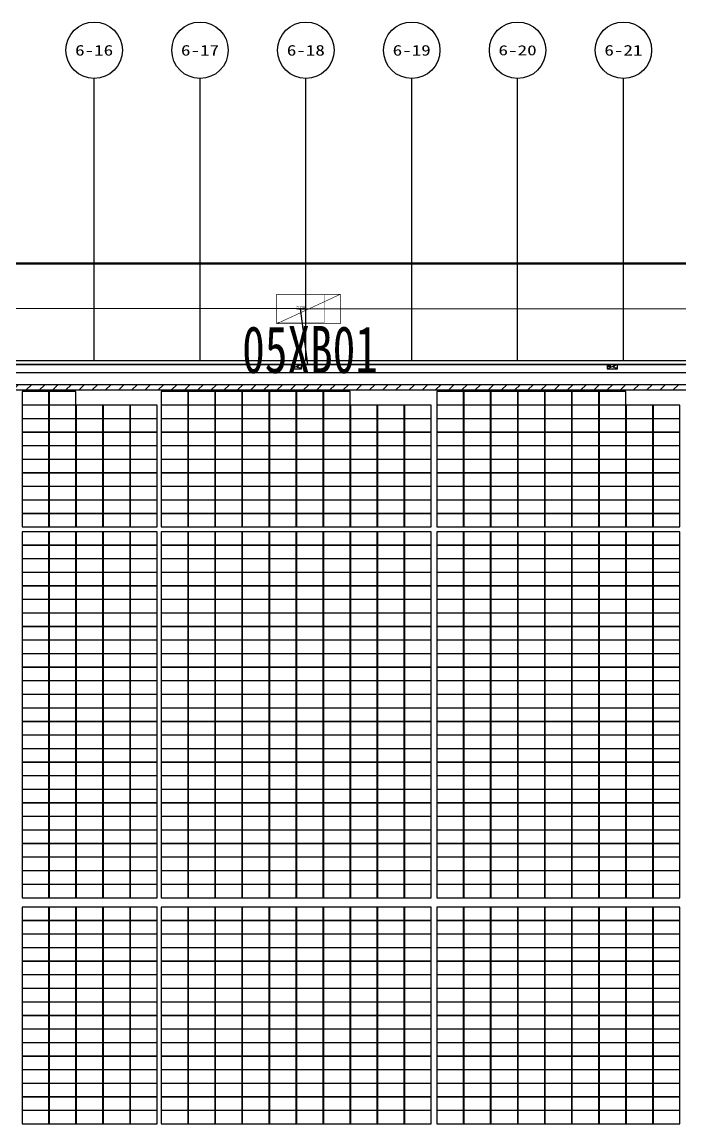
# Model space of a CAD drawing. Header units: metres. Extents: x 1218 to 2690, y 1163 to 1758.
# Drawn here: x 2212.5 to 2268.4, y 1429.3 to 1522.9 of the extents above; entities that cross this region are included whole.
import ezdxf
from ezdxf.enums import TextEntityAlignment as Align

# ---------------------------------------------------------------- set-up
doc = ezdxf.new("R2010")
doc.units = ezdxf.units.M
for name, color, linetype in [('AXIS', 3, 'Continuous'), ('AXIS_TEXT', 7, 'Continuous'), ('WALL', 9, 'Continuous'), ('单元区域外轮廓', 7, 'ByLayer'), ('屋脊线', 7, 'ByLayer'), ('接线图文字', 7, 'Continuous'), ('电缆通道', 7, 'ByLayer'), ('箱变', 7, 'ByLayer'), ('箱逆', 2, 'Continuous'), ('组件', 7, 'ByLayer'), ('运维走道板', 1, 'Continuous'), ('逆变器', 7, 'ByLayer')]:
    doc.layers.add(name, color=color, linetype=linetype)
doc.styles.add('Albedo', font='gbenor', dxfattribs={"bigfont": 'gbcbig'})
doc.styles.add('COMPLEX', font='COMPLEX')
doc.styles.add('仿宋1250', font='txt', dxfattribs={"width": 0.7071, "height": 1250})

# ---------------------------------------------------------------- blocks, each defined once
blk = doc.blocks.new('_AXISO')
blk.add_circle((0, 0), 0.5)
at = {"layer": 'AXIS_TEXT', "style": 'COMPLEX', "width": 1.041667}
blk.add_attdef('A', text='', height=0.56, dxfattribs=at).set_placement((-0.25, -0.28), (0.25, -0.28), align=Align.FIT)
blk = doc.blocks.new('DT1')
at = {"layer": 'AXIS', "color": 252, "true_color": 0x939598}
for p, q in [((1011160, 2023104), (1011160, 2047104)), ((1020160, 2023104), (1020160, 2047104)), ((1029160, 2023104), (1029160, 2047104)), ((1038160, 2023104), (1038160, 2047104)), ((1047160, 2023104), (1047160, 2047104)), ((1056160, 2023104), (1056160, 2047104))]:
    blk.add_line(p, q, dxfattribs=at)
at = {"layer": 'WALL'}
for p, q in [((1243660, 2023104), (77860, 2023104)), ((1243360, 2022804), (78160, 2022804))]:
    blk.add_line(p, q, dxfattribs=at)
blk.add_lwpolyline([(1182610, 2022104), (875710, 2022104)], dxfattribs=at)
at = {"layer": 'AXIS', "color": 252, "true_color": 0x939598}
ref = blk.add_blockref('_AXISO', (1011160, 2049504), dxfattribs=dict(at, xscale=4800, yscale=4800, zscale=4800))
ref.add_attrib('A', '6-16', dxfattribs={"layer": 'AXIS_TEXT', "height": 906}).set_placement((1009542, 2049051), (1012778, 2049051), align=Align.FIT)
ref = blk.add_blockref('_AXISO', (1020160, 2049504), dxfattribs=dict(at, xscale=4800, yscale=4800, zscale=4800))
ref.add_attrib('A', '6-17', dxfattribs={"layer": 'AXIS_TEXT', "height": 906}).set_placement((1018542, 2049051), (1021778, 2049051), align=Align.FIT)
ref = blk.add_blockref('_AXISO', (1029160, 2049504), dxfattribs=dict(at, xscale=4800, yscale=4800, zscale=4800))
ref.add_attrib('A', '6-18', dxfattribs={"layer": 'AXIS_TEXT', "height": 906}).set_placement((1027542, 2049051), (1030778, 2049051), align=Align.FIT)
ref = blk.add_blockref('_AXISO', (1038160, 2049504), dxfattribs=dict(at, xscale=4800, yscale=4800, zscale=4800))
ref.add_attrib('A', '6-19', dxfattribs={"layer": 'AXIS_TEXT', "height": 906}).set_placement((1036542, 2049051), (1039778, 2049051), align=Align.FIT)
ref = blk.add_blockref('_AXISO', (1047160, 2049504), dxfattribs=dict(at, xscale=4800, yscale=4800, zscale=4800))
ref.add_attrib('A', '6-20', dxfattribs={"layer": 'AXIS_TEXT', "height": 853.1}).set_placement((1045535, 2049077), (1048785, 2049077), align=Align.FIT)
ref = blk.add_blockref('_AXISO', (1056160, 2049504), dxfattribs=dict(at, xscale=4800, yscale=4800, zscale=4800))
ref.add_attrib('A', '6-21', dxfattribs={"layer": 'AXIS_TEXT', "height": 906}).set_placement((1054542, 2049051), (1057778, 2049051), align=Align.FIT)
blk = doc.blocks.new('*U582')
at = {"layer": '单元区域外轮廓', "color": 2}
blk.add_polyline3d([(582600, -78700, 12000), (-582600, -78700, 12000), (-582600, 78700, 12000), (582600, 78700, 12000)], close=True, dxfattribs=at)
at = {"flags": 1}
for tag in ['unit_id', 'unit_name', 'parapet_height', 'ground_elevation', 'is_enable_parapet']:
    blk.add_attdef(tag, (0, 0), '', height=2.5, dxfattribs=at)
blk = doc.blocks.new('*U583')
at = {"layer": '屋脊线', "color": 30}
blk.add_line((582600, 78700, 12000), (-582600, 78700, 12000), dxfattribs=at)
at = {"flags": 1}
for tag in ['unit_id', 'unit_name']:
    blk.add_attdef(tag, (0, 0), '', height=2.5, dxfattribs=at)
blk = doc.blocks.new('*U586')
at = {"color": 0}
blk.add_polyline3d([(0, 0, 0), (-227.8, 0, 0), (-227.8, -113.3, 5.8), (0, -113.3, 5.8)], close=True, dxfattribs=at)
at = {"flags": 1}
for tag in ['mounting-hole-spacing1', 'mounting-hole-spacing2', 'module-material', 'vmpo', 'voco', 'silicon-material', 'panel-length', 'panel-width', 'panel-height', 'userid', 'theme', 'note', 'name', 'pmax', 'company-name', 'id', 'impo', 'isco']:
    blk.add_attdef(tag, (0, 0), '', height=2.5, dxfattribs=at)
blk = doc.blocks.new('*U587')
at = {"layer": '组件', "color": 12}
for p in [(34655.5, 7639.6, 1221.7), (34885.3, 7639.6, 1221.7), (35838.1, 7639.6, 1221.7), (36067.9, 7639.6, 1221.7), (36297.7, 7639.6, 1221.7), (34655.5, 7524.4, 1227.6), (34885.3, 7524.4, 1227.6), (35115.1, 7524.4, 1227.6), (35344.9, 7524.4, 1227.6), (35574.7, 7524.4, 1227.6), (35838.1, 7524.4, 1227.6), (36067.9, 7524.4, 1227.6), (36297.7, 7524.4, 1227.6), (36527.5, 7524.4, 1227.6), (34655.5, 7409.1, 1233.4), (34885.3, 7409.1, 1233.4), (35115.1, 7409.1, 1233.4), (35344.9, 7409.1, 1233.4), (35574.7, 7409.1, 1233.4), (35838.1, 7409.1, 1233.4), (36067.9, 7409.1, 1233.4), (36297.7, 7409.1, 1233.4), (36527.5, 7409.1, 1233.4), (34655.5, 7293.9, 1239.3), (34885.3, 7293.9, 1239.3), (35115.1, 7293.9, 1239.3), (35344.9, 7293.9, 1239.3), (35574.7, 7293.9, 1239.3), (35838.1, 7293.9, 1239.3), (36067.9, 7293.9, 1239.3), (36297.7, 7293.9, 1239.3), (36527.5, 7293.9, 1239.3), (34655.5, 7178.6, 1245.1), (34885.3, 7178.6, 1245.1), (35115.1, 7178.6, 1245.1), (35344.9, 7178.6, 1245.1), (35574.7, 7178.6, 1245.1), (35838.1, 7178.6, 1245.1), (36067.9, 7178.6, 1245.1), (36297.7, 7178.6, 1245.1), (36527.5, 7178.6, 1245.1), (34655.5, 7063.4, 1251), (34885.3, 7063.4, 1251), (35115.1, 7063.4, 1251), (35344.9, 7063.4, 1251), (35574.7, 7063.4, 1251), (35838.1, 7063.4, 1251), (36067.9, 7063.4, 1251), (36297.7, 7063.4, 1251), (36527.5, 7063.4, 1251), (34655.5, 6948.1, 1256.9), (34885.3, 6948.1, 1256.9), (35115.1, 6948.1, 1256.9), (35344.9, 6948.1, 1256.9), (35574.7, 6948.1, 1256.9), (35838.1, 6948.1, 1256.9), (36067.9, 6948.1, 1256.9), (36297.7, 6948.1, 1256.9), (36527.5, 6948.1, 1256.9), (34655.5, 6832.9, 1262.7), (34885.3, 6832.9, 1262.7), (35115.1, 6832.9, 1262.7), (35344.9, 6832.9, 1262.7), (35574.7, 6832.9, 1262.7), (35838.1, 6832.9, 1262.7), (36067.9, 6832.9, 1262.7), (36297.7, 6832.9, 1262.7), (36527.5, 6832.9, 1262.7), (34655.5, 6717.6, 1268.6), (34885.3, 6717.6, 1268.6), (35115.1, 6717.6, 1268.6), (35344.9, 6717.6, 1268.6), (35574.7, 6717.6, 1268.6), (35838.1, 6717.6, 1268.6), (36067.9, 6717.6, 1268.6), (36297.7, 6717.6, 1268.6), (36527.5, 6717.6, 1268.6), (34655.5, 6602.4, 1274.4), (34885.3, 6602.4, 1274.4), (35115.1, 6602.4, 1274.4), (35344.9, 6602.4, 1274.4), (35574.7, 6602.4, 1274.4), (35838.1, 6602.4, 1274.4), (36067.9, 6602.4, 1274.4), (36297.7, 6602.4, 1274.4), (36527.5, 6602.4, 1274.4), (34655.5, 6449.1, 1282.2), (34885.3, 6449.1, 1282.2), (35115.1, 6449.1, 1282.2), (35344.9, 6449.1, 1282.2), (35574.7, 6449.1, 1282.2), (35838.1, 6449.1, 1282.2), (34655.5, 6333.9, 1288.1), (34885.3, 6333.9, 1288.1), (35115.1, 6333.9, 1288.1), (35344.9, 6333.9, 1288.1), (35574.7, 6333.9, 1288.1), (35838.1, 6333.9, 1288.1), (34655.5, 6218.6, 1293.9), (34885.3, 6218.6, 1293.9), (35115.1, 6218.6, 1293.9), (35344.9, 6218.6, 1293.9), (35574.7, 6218.6, 1293.9), (35838.1, 6218.6, 1293.9), (34655.5, 6103.4, 1299.8), (34885.3, 6103.4, 1299.8), (35115.1, 6103.4, 1299.8), (35344.9, 6103.4, 1299.8), (35574.7, 6103.4, 1299.8), (35838.1, 6103.4, 1299.8), (34655.5, 5988.1, 1305.7), (34885.3, 5988.1, 1305.7), (35115.1, 5988.1, 1305.7), (35344.9, 5988.1, 1305.7), (35574.7, 5988.1, 1305.7), (35838.1, 5988.1, 1305.7), (34655.5, 5872.9, 1311.5), (34885.3, 5872.9, 1311.5), (35115.1, 5872.9, 1311.5), (35344.9, 5872.9, 1311.5), (35574.7, 5872.9, 1311.5), (35838.1, 5872.9, 1311.5), (34655.5, 5757.6, 1317.4), (34885.3, 5757.6, 1317.4), (35115.1, 5757.6, 1317.4), (35344.9, 5757.6, 1317.4), (35574.7, 5757.6, 1317.4), (35838.1, 5757.6, 1317.4), (34655.5, 5642.4, 1323.2), (34885.3, 5642.4, 1323.2), (35115.1, 5642.4, 1323.2), (35344.9, 5642.4, 1323.2), (35574.7, 5642.4, 1323.2), (35838.1, 5642.4, 1323.2), (34655.5, 5527.1, 1329.1), (34885.3, 5527.1, 1329.1), (35115.1, 5527.1, 1329.1), (35344.9, 5527.1, 1329.1), (35574.7, 5527.1, 1329.1), (35838.1, 5527.1, 1329.1), (34655.5, 5411.9, 1334.9), (34885.3, 5411.9, 1334.9), (35115.1, 5411.9, 1334.9), (35344.9, 5411.9, 1334.9), (35574.7, 5411.9, 1334.9), (35838.1, 5411.9, 1334.9), (34655.5, 5296.6, 1340.8), (34885.3, 5296.6, 1340.8), (35115.1, 5296.6, 1340.8), (35344.9, 5296.6, 1340.8), (35574.7, 5296.6, 1340.8), (35838.1, 5296.6, 1340.8), (34655.5, 5181.4, 1346.7), (34885.3, 5181.4, 1346.7), (35115.1, 5181.4, 1346.7), (35344.9, 5181.4, 1346.7), (35574.7, 5181.4, 1346.7), (35838.1, 5181.4, 1346.7), (34655.5, 5066.1, 1352.5), (34885.3, 5066.1, 1352.5), (35115.1, 5066.1, 1352.5), (35344.9, 5066.1, 1352.5), (35574.7, 5066.1, 1352.5), (35838.1, 5066.1, 1352.5), (34655.5, 4950.9, 1358.4), (34885.3, 4950.9, 1358.4), (35115.1, 4950.9, 1358.4), (35344.9, 4950.9, 1358.4), (35574.7, 4950.9, 1358.4), (35838.1, 4950.9, 1358.4), (34655.5, 4835.6, 1364.2), (34885.3, 4835.6, 1364.2), (35115.1, 4835.6, 1364.2), (35344.9, 4835.6, 1364.2), (35574.7, 4835.6, 1364.2), (35838.1, 4835.6, 1364.2), (34655.5, 4720.4, 1370.1), (34885.3, 4720.4, 1370.1), (35115.1, 4720.4, 1370.1), (35344.9, 4720.4, 1370.1), (35574.7, 4720.4, 1370.1), (35838.1, 4720.4, 1370.1), (34655.5, 4605.1, 1376), (34885.3, 4605.1, 1376), (35115.1, 4605.1, 1376), (35344.9, 4605.1, 1376), (35574.7, 4605.1, 1376), (35838.1, 4605.1, 1376), (34655.5, 4489.9, 1381.8), (34885.3, 4489.9, 1381.8), (35115.1, 4489.9, 1381.8), (35344.9, 4489.9, 1381.8), (35574.7, 4489.9, 1381.8), (35838.1, 4489.9, 1381.8), (34655.5, 4374.6, 1387.7), (34885.3, 4374.6, 1387.7), (35115.1, 4374.6, 1387.7), (35344.9, 4374.6, 1387.7), (35574.7, 4374.6, 1387.7), (35838.1, 4374.6, 1387.7), (34655.5, 4259.4, 1393.5), (34885.3, 4259.4, 1393.5), (35115.1, 4259.4, 1393.5), (35344.9, 4259.4, 1393.5), (35574.7, 4259.4, 1393.5), (35838.1, 4259.4, 1393.5), (34655.5, 4144.1, 1399.4), (34885.3, 4144.1, 1399.4), (35115.1, 4144.1, 1399.4), (35344.9, 4144.1, 1399.4), (35574.7, 4144.1, 1399.4), (35838.1, 4144.1, 1399.4), (34655.5, 4028.9, 1405.2), (34885.3, 4028.9, 1405.2), (35115.1, 4028.9, 1405.2), (35344.9, 4028.9, 1405.2), (35574.7, 4028.9, 1405.2), (35838.1, 4028.9, 1405.2), (34655.5, 3913.6, 1411.1), (34885.3, 3913.6, 1411.1), (35115.1, 3913.6, 1411.1), (35344.9, 3913.6, 1411.1), (35574.7, 3913.6, 1411.1), (35838.1, 3913.6, 1411.1), (34655.5, 3798.4, 1417), (34885.3, 3798.4, 1417), (35115.1, 3798.4, 1417), (35344.9, 3798.4, 1417), (35574.7, 3798.4, 1417), (35838.1, 3798.4, 1417), (34655.5, 3683.1, 1422.8), (34885.3, 3683.1, 1422.8), (35115.1, 3683.1, 1422.8), (35344.9, 3683.1, 1422.8), (35574.7, 3683.1, 1422.8), (35838.1, 3683.1, 1422.8), (34655.5, 3567.9, 1428.7), (34885.3, 3567.9, 1428.7), (35115.1, 3567.9, 1428.7), (35344.9, 3567.9, 1428.7), (35574.7, 3567.9, 1428.7), (35838.1, 3567.9, 1428.7), (34655.5, 3452.6, 1434.5), (34885.3, 3452.6, 1434.5), (35115.1, 3452.6, 1434.5), (35344.9, 3452.6, 1434.5), (35574.7, 3452.6, 1434.5), (35838.1, 3452.6, 1434.5), (34655.5, 3259.4, 1444.3), (34885.3, 3259.4, 1444.3), (35115.1, 3259.4, 1444.3), (35344.9, 3259.4, 1444.3), (35574.7, 3259.4, 1444.3), (35838.1, 3259.4, 1444.3), (34655.5, 3144.2, 1450.2), (34885.3, 3144.2, 1450.2), (35115.1, 3144.2, 1450.2), (35344.9, 3144.2, 1450.2), (35574.7, 3144.2, 1450.2), (35838.1, 3144.2, 1450.2), (34655.5, 3028.9, 1456.1), (34885.3, 3028.9, 1456.1), (35115.1, 3028.9, 1456.1), (35344.9, 3028.9, 1456.1), (35574.7, 3028.9, 1456.1), (35838.1, 3028.9, 1456.1), (34655.5, 2913.7, 1461.9), (34885.3, 2913.7, 1461.9), (35115.1, 2913.7, 1461.9), (35344.9, 2913.7, 1461.9), (35574.7, 2913.7, 1461.9), (35838.1, 2913.7, 1461.9), (34655.5, 2798.4, 1467.8), (34885.3, 2798.4, 1467.8), (35115.1, 2798.4, 1467.8), (35344.9, 2798.4, 1467.8), (35574.7, 2798.4, 1467.8), (35838.1, 2798.4, 1467.8), (34655.5, 2683.2, 1473.6), (34885.3, 2683.2, 1473.6), (35115.1, 2683.2, 1473.6), (35344.9, 2683.2, 1473.6), (35574.7, 2683.2, 1473.6), (35838.1, 2683.2, 1473.6), (34655.5, 2567.9, 1479.5), (34885.3, 2567.9, 1479.5), (35115.1, 2567.9, 1479.5), (35344.9, 2567.9, 1479.5), (35574.7, 2567.9, 1479.5), (35838.1, 2567.9, 1479.5), (34655.5, 2452.7, 1485.3), (34885.3, 2452.7, 1485.3), (35115.1, 2452.7, 1485.3), (35344.9, 2452.7, 1485.3), (35574.7, 2452.7, 1485.3), (35838.1, 2452.7, 1485.3), (34655.5, 2337.4, 1491.2), (34885.3, 2337.4, 1491.2), (35115.1, 2337.4, 1491.2), (35344.9, 2337.4, 1491.2), (35574.7, 2337.4, 1491.2), (35838.1, 2337.4, 1491.2), (34655.5, 2222.2, 1497.1), (34885.3, 2222.2, 1497.1), (35115.1, 2222.2, 1497.1), (35344.9, 2222.2, 1497.1), (35574.7, 2222.2, 1497.1), (35838.1, 2222.2, 1497.1), (34655.5, 2106.9, 1502.9), (34885.3, 2106.9, 1502.9), (35115.1, 2106.9, 1502.9), (35344.9, 2106.9, 1502.9), (35574.7, 2106.9, 1502.9), (35838.1, 2106.9, 1502.9), (34655.5, 1991.7, 1508.8), (34885.3, 1991.7, 1508.8), (35115.1, 1991.7, 1508.8), (35344.9, 1991.7, 1508.8), (35574.7, 1991.7, 1508.8), (35838.1, 1991.7, 1508.8), (34655.5, 1876.4, 1514.6), (34885.3, 1876.4, 1514.6), (35115.1, 1876.4, 1514.6), (35344.9, 1876.4, 1514.6), (35574.7, 1876.4, 1514.6), (35838.1, 1876.4, 1514.6), (34655.5, 1761.1, 1520.5), (34885.3, 1761.1, 1520.5), (35115.1, 1761.1, 1520.5), (35344.9, 1761.1, 1520.5), (35574.7, 1761.1, 1520.5), (35838.1, 1761.1, 1520.5), (34655.5, 1645.9, 1526.4), (34885.3, 1645.9, 1526.4), (35115.1, 1645.9, 1526.4), (35344.9, 1645.9, 1526.4), (35574.7, 1645.9, 1526.4), (35838.1, 1645.9, 1526.4), (34655.5, 1530.6, 1532.2), (34885.3, 1530.6, 1532.2), (35115.1, 1530.6, 1532.2), (35344.9, 1530.6, 1532.2), (35574.7, 1530.6, 1532.2), (35838.1, 1530.6, 1532.2)]:
    blk.add_blockref('*U586', p, dxfattribs=at)
at = {"layer": '组件', "color": 110}
for p in [(36527.5, 7639.6, 1221.7), (36757.3, 7639.6, 1221.7), (36987.1, 7639.6, 1221.7), (37216.9, 7639.6, 1221.7), (38181.4, 7639.6, 1221.7), (38411.2, 7639.6, 1221.7), (38641, 7639.6, 1221.7), (38870.8, 7639.6, 1221.7), (39100.6, 7639.6, 1221.7), (36757.3, 7524.4, 1227.6), (36987.1, 7524.4, 1227.6), (37216.9, 7524.4, 1227.6), (37446.7, 7524.4, 1227.6), (37676.5, 7524.4, 1227.6), (37906.3, 7524.4, 1227.6), (38181.4, 7524.4, 1227.6), (38411.2, 7524.4, 1227.6), (38641, 7524.4, 1227.6), (38870.8, 7524.4, 1227.6), (39100.6, 7524.4, 1227.6), (36757.3, 7409.1, 1233.4), (36987.1, 7409.1, 1233.4), (37216.9, 7409.1, 1233.4), (37446.7, 7409.1, 1233.4), (37676.5, 7409.1, 1233.4), (37906.3, 7409.1, 1233.4), (38181.4, 7409.1, 1233.4), (38411.2, 7409.1, 1233.4), (38641, 7409.1, 1233.4), (38870.8, 7409.1, 1233.4), (39100.6, 7409.1, 1233.4), (36757.3, 7293.9, 1239.3), (36987.1, 7293.9, 1239.3), (37216.9, 7293.9, 1239.3), (37446.7, 7293.9, 1239.3), (37676.5, 7293.9, 1239.3), (37906.3, 7293.9, 1239.3), (38181.4, 7293.9, 1239.3), (38411.2, 7293.9, 1239.3), (38641, 7293.9, 1239.3), (38870.8, 7293.9, 1239.3), (39100.6, 7293.9, 1239.3), (36757.3, 7178.6, 1245.1), (36987.1, 7178.6, 1245.1), (37216.9, 7178.6, 1245.1), (37446.7, 7178.6, 1245.1), (37676.5, 7178.6, 1245.1), (37906.3, 7178.6, 1245.1), (38181.4, 7178.6, 1245.1), (38411.2, 7178.6, 1245.1), (38641, 7178.6, 1245.1), (38870.8, 7178.6, 1245.1), (39100.6, 7178.6, 1245.1), (36757.3, 7063.4, 1251), (36987.1, 7063.4, 1251), (37216.9, 7063.4, 1251), (37446.7, 7063.4, 1251), (37676.5, 7063.4, 1251), (37906.3, 7063.4, 1251), (38181.4, 7063.4, 1251), (38411.2, 7063.4, 1251), (38641, 7063.4, 1251), (38870.8, 7063.4, 1251), (39100.6, 7063.4, 1251), (36757.3, 6948.1, 1256.9), (36987.1, 6948.1, 1256.9), (37216.9, 6948.1, 1256.9), (37446.7, 6948.1, 1256.9), (37676.5, 6948.1, 1256.9), (37906.3, 6948.1, 1256.9), (38181.4, 6948.1, 1256.9), (38411.2, 6948.1, 1256.9), (38641, 6948.1, 1256.9), (38870.8, 6948.1, 1256.9), (39100.6, 6948.1, 1256.9), (36757.3, 6832.9, 1262.7), (36987.1, 6832.9, 1262.7), (37216.9, 6832.9, 1262.7), (37446.7, 6832.9, 1262.7), (37676.5, 6832.9, 1262.7), (37906.3, 6832.9, 1262.7), (38181.4, 6832.9, 1262.7), (38411.2, 6832.9, 1262.7), (38641, 6832.9, 1262.7), (38870.8, 6832.9, 1262.7), (39100.6, 6832.9, 1262.7), (36757.3, 6717.6, 1268.6), (36987.1, 6717.6, 1268.6), (37216.9, 6717.6, 1268.6), (37446.7, 6717.6, 1268.6), (37676.5, 6717.6, 1268.6), (37906.3, 6717.6, 1268.6), (38181.4, 6717.6, 1268.6), (38411.2, 6717.6, 1268.6), (38641, 6717.6, 1268.6), (38870.8, 6717.6, 1268.6), (39100.6, 6717.6, 1268.6), (36757.3, 6602.4, 1274.4), (36987.1, 6602.4, 1274.4), (37216.9, 6602.4, 1274.4), (37446.7, 6602.4, 1274.4), (37676.5, 6602.4, 1274.4), (37906.3, 6602.4, 1274.4), (38181.4, 6602.4, 1274.4), (38411.2, 6602.4, 1274.4), (38641, 6602.4, 1274.4), (38870.8, 6602.4, 1274.4), (39100.6, 6602.4, 1274.4), (36067.9, 6449.1, 1282.2), (36297.7, 6449.1, 1282.2), (36527.5, 6449.1, 1282.2), (36757.3, 6449.1, 1282.2), (36987.1, 6449.1, 1282.2), (37216.9, 6449.1, 1282.2), (37446.7, 6449.1, 1282.2), (37676.5, 6449.1, 1282.2), (37906.3, 6449.1, 1282.2), (38181.4, 6449.1, 1282.2), (38411.2, 6449.1, 1282.2), (36067.9, 6333.9, 1288.1), (36297.7, 6333.9, 1288.1), (36527.5, 6333.9, 1288.1), (36757.3, 6333.9, 1288.1), (36987.1, 6333.9, 1288.1), (37216.9, 6333.9, 1288.1), (37446.7, 6333.9, 1288.1), (37676.5, 6333.9, 1288.1), (37906.3, 6333.9, 1288.1), (38181.4, 6333.9, 1288.1), (38411.2, 6333.9, 1288.1), (36067.9, 6218.6, 1293.9), (36297.7, 6218.6, 1293.9), (36527.5, 6218.6, 1293.9), (36757.3, 6218.6, 1293.9), (36987.1, 6218.6, 1293.9), (37216.9, 6218.6, 1293.9), (37446.7, 6218.6, 1293.9), (37676.5, 6218.6, 1293.9), (37906.3, 6218.6, 1293.9), (38181.4, 6218.6, 1293.9), (38411.2, 6218.6, 1293.9), (36067.9, 6103.4, 1299.8), (36297.7, 6103.4, 1299.8), (36527.5, 6103.4, 1299.8), (36757.3, 6103.4, 1299.8), (36987.1, 6103.4, 1299.8), (37216.9, 6103.4, 1299.8), (37446.7, 6103.4, 1299.8), (37676.5, 6103.4, 1299.8), (37906.3, 6103.4, 1299.8), (38181.4, 6103.4, 1299.8), (38411.2, 6103.4, 1299.8), (36067.9, 5988.1, 1305.7), (36297.7, 5988.1, 1305.7), (36527.5, 5988.1, 1305.7), (36757.3, 5988.1, 1305.7), (36987.1, 5988.1, 1305.7), (37216.9, 5988.1, 1305.7), (37446.7, 5988.1, 1305.7), (37676.5, 5988.1, 1305.7), (37906.3, 5988.1, 1305.7), (38181.4, 5988.1, 1305.7), (38411.2, 5988.1, 1305.7), (36067.9, 5872.9, 1311.5), (36297.7, 5872.9, 1311.5), (36527.5, 5872.9, 1311.5), (36757.3, 5872.9, 1311.5), (36987.1, 5872.9, 1311.5), (37216.9, 5872.9, 1311.5), (37446.7, 5872.9, 1311.5), (37676.5, 5872.9, 1311.5), (37906.3, 5872.9, 1311.5), (38181.4, 5872.9, 1311.5), (38411.2, 5872.9, 1311.5), (36067.9, 5757.6, 1317.4), (36297.7, 5757.6, 1317.4), (36527.5, 5757.6, 1317.4), (36757.3, 5757.6, 1317.4), (36987.1, 5757.6, 1317.4), (37216.9, 5757.6, 1317.4), (37446.7, 5757.6, 1317.4), (37676.5, 5757.6, 1317.4), (37906.3, 5757.6, 1317.4), (38181.4, 5757.6, 1317.4), (38411.2, 5757.6, 1317.4), (36067.9, 5642.4, 1323.2), (36297.7, 5642.4, 1323.2), (36527.5, 5642.4, 1323.2), (36757.3, 5642.4, 1323.2), (36987.1, 5642.4, 1323.2), (37216.9, 5642.4, 1323.2), (37446.7, 5642.4, 1323.2), (37676.5, 5642.4, 1323.2), (37906.3, 5642.4, 1323.2), (38181.4, 5642.4, 1323.2), (38411.2, 5642.4, 1323.2), (36067.9, 5527.1, 1329.1), (36297.7, 5527.1, 1329.1), (36527.5, 5527.1, 1329.1), (36757.3, 5527.1, 1329.1), (36987.1, 5527.1, 1329.1), (37216.9, 5527.1, 1329.1), (37446.7, 5527.1, 1329.1), (37676.5, 5527.1, 1329.1), (37906.3, 5527.1, 1329.1), (38181.4, 5527.1, 1329.1), (38411.2, 5527.1, 1329.1), (36067.9, 5411.9, 1334.9), (36297.7, 5411.9, 1334.9), (36527.5, 5411.9, 1334.9), (36757.3, 5411.9, 1334.9), (36987.1, 5411.9, 1334.9), (37216.9, 5411.9, 1334.9), (37446.7, 5411.9, 1334.9), (37676.5, 5411.9, 1334.9), (37906.3, 5411.9, 1334.9), (38181.4, 5411.9, 1334.9), (38411.2, 5411.9, 1334.9), (36067.9, 5296.6, 1340.8), (36297.7, 5296.6, 1340.8), (36527.5, 5296.6, 1340.8), (36757.3, 5296.6, 1340.8), (36987.1, 5296.6, 1340.8), (37216.9, 5296.6, 1340.8), (37446.7, 5296.6, 1340.8), (37676.5, 5296.6, 1340.8), (37906.3, 5296.6, 1340.8), (38181.4, 5296.6, 1340.8), (38411.2, 5296.6, 1340.8), (36067.9, 5181.4, 1346.7), (36297.7, 5181.4, 1346.7), (36527.5, 5181.4, 1346.7), (36757.3, 5181.4, 1346.7), (36987.1, 5181.4, 1346.7), (37216.9, 5181.4, 1346.7), (37446.7, 5181.4, 1346.7), (37676.5, 5181.4, 1346.7), (37906.3, 5181.4, 1346.7), (38181.4, 5181.4, 1346.7), (38411.2, 5181.4, 1346.7), (36067.9, 5066.1, 1352.5), (36297.7, 5066.1, 1352.5), (36527.5, 5066.1, 1352.5), (36757.3, 5066.1, 1352.5), (36987.1, 5066.1, 1352.5), (37216.9, 5066.1, 1352.5), (37446.7, 5066.1, 1352.5), (37676.5, 5066.1, 1352.5), (37906.3, 5066.1, 1352.5), (38181.4, 5066.1, 1352.5), (38411.2, 5066.1, 1352.5), (36067.9, 4950.9, 1358.4), (36297.7, 4950.9, 1358.4), (36527.5, 4950.9, 1358.4), (36757.3, 4950.9, 1358.4), (36987.1, 4950.9, 1358.4), (37216.9, 4950.9, 1358.4), (37446.7, 4950.9, 1358.4), (37676.5, 4950.9, 1358.4), (37906.3, 4950.9, 1358.4), (38181.4, 4950.9, 1358.4), (38411.2, 4950.9, 1358.4), (36067.9, 4835.6, 1364.2), (36297.7, 4835.6, 1364.2), (36527.5, 4835.6, 1364.2), (36757.3, 4835.6, 1364.2), (36987.1, 4835.6, 1364.2), (37216.9, 4835.6, 1364.2), (37446.7, 4835.6, 1364.2), (37676.5, 4835.6, 1364.2), (37906.3, 4835.6, 1364.2), (38181.4, 4835.6, 1364.2), (38411.2, 4835.6, 1364.2), (36067.9, 4720.4, 1370.1), (36297.7, 4720.4, 1370.1), (36527.5, 4720.4, 1370.1), (36757.3, 4720.4, 1370.1), (36987.1, 4720.4, 1370.1), (37216.9, 4720.4, 1370.1), (37446.7, 4720.4, 1370.1), (37676.5, 4720.4, 1370.1), (37906.3, 4720.4, 1370.1), (38181.4, 4720.4, 1370.1), (38411.2, 4720.4, 1370.1), (36067.9, 4605.1, 1376), (36297.7, 4605.1, 1376), (36527.5, 4605.1, 1376), (36757.3, 4605.1, 1376), (36987.1, 4605.1, 1376), (37216.9, 4605.1, 1376), (37446.7, 4605.1, 1376), (37676.5, 4605.1, 1376), (37906.3, 4605.1, 1376), (38181.4, 4605.1, 1376), (38411.2, 4605.1, 1376), (36067.9, 4489.9, 1381.8), (36297.7, 4489.9, 1381.8), (36527.5, 4489.9, 1381.8), (36757.3, 4489.9, 1381.8), (36987.1, 4489.9, 1381.8), (37216.9, 4489.9, 1381.8), (37446.7, 4489.9, 1381.8), (37676.5, 4489.9, 1381.8), (37906.3, 4489.9, 1381.8), (38181.4, 4489.9, 1381.8), (38411.2, 4489.9, 1381.8), (36067.9, 4374.6, 1387.7), (36297.7, 4374.6, 1387.7), (36527.5, 4374.6, 1387.7), (36757.3, 4374.6, 1387.7), (36987.1, 4374.6, 1387.7), (37216.9, 4374.6, 1387.7), (37446.7, 4374.6, 1387.7), (37676.5, 4374.6, 1387.7), (37906.3, 4374.6, 1387.7), (38181.4, 4374.6, 1387.7), (38411.2, 4374.6, 1387.7), (36067.9, 4259.4, 1393.5), (36297.7, 4259.4, 1393.5), (36527.5, 4259.4, 1393.5), (36757.3, 4259.4, 1393.5), (36987.1, 4259.4, 1393.5), (37216.9, 4259.4, 1393.5), (37446.7, 4259.4, 1393.5), (37676.5, 4259.4, 1393.5), (37906.3, 4259.4, 1393.5), (38181.4, 4259.4, 1393.5), (38411.2, 4259.4, 1393.5), (36067.9, 4144.1, 1399.4), (36297.7, 4144.1, 1399.4), (36527.5, 4144.1, 1399.4), (36757.3, 4144.1, 1399.4), (36987.1, 4144.1, 1399.4), (37216.9, 4144.1, 1399.4), (37446.7, 4144.1, 1399.4), (37676.5, 4144.1, 1399.4), (37906.3, 4144.1, 1399.4), (38181.4, 4144.1, 1399.4), (38411.2, 4144.1, 1399.4), (36067.9, 4028.9, 1405.2), (36297.7, 4028.9, 1405.2), (36527.5, 4028.9, 1405.2), (36757.3, 4028.9, 1405.2), (36987.1, 4028.9, 1405.2), (37216.9, 4028.9, 1405.2), (37446.7, 4028.9, 1405.2), (37676.5, 4028.9, 1405.2), (37906.3, 4028.9, 1405.2), (38181.4, 4028.9, 1405.2), (38411.2, 4028.9, 1405.2), (36067.9, 3913.6, 1411.1), (36297.7, 3913.6, 1411.1), (36527.5, 3913.6, 1411.1), (36757.3, 3913.6, 1411.1), (36987.1, 3913.6, 1411.1), (37216.9, 3913.6, 1411.1), (37446.7, 3913.6, 1411.1), (37676.5, 3913.6, 1411.1), (37906.3, 3913.6, 1411.1), (38181.4, 3913.6, 1411.1), (38411.2, 3913.6, 1411.1), (36067.9, 3798.4, 1417), (36297.7, 3798.4, 1417), (36527.5, 3798.4, 1417), (36757.3, 3798.4, 1417), (36987.1, 3798.4, 1417), (37216.9, 3798.4, 1417), (37446.7, 3798.4, 1417), (37676.5, 3798.4, 1417), (37906.3, 3798.4, 1417), (38181.4, 3798.4, 1417), (38411.2, 3798.4, 1417), (36067.9, 3683.1, 1422.8), (36297.7, 3683.1, 1422.8), (36527.5, 3683.1, 1422.8), (36757.3, 3683.1, 1422.8), (36987.1, 3683.1, 1422.8), (37216.9, 3683.1, 1422.8), (37446.7, 3683.1, 1422.8), (37676.5, 3683.1, 1422.8), (37906.3, 3683.1, 1422.8), (38181.4, 3683.1, 1422.8), (38411.2, 3683.1, 1422.8), (36067.9, 3567.9, 1428.7), (36297.7, 3567.9, 1428.7), (36527.5, 3567.9, 1428.7), (36757.3, 3567.9, 1428.7), (36987.1, 3567.9, 1428.7), (37216.9, 3567.9, 1428.7), (37446.7, 3567.9, 1428.7), (37676.5, 3567.9, 1428.7), (37906.3, 3567.9, 1428.7), (38181.4, 3567.9, 1428.7), (38411.2, 3567.9, 1428.7), (36067.9, 3452.6, 1434.5), (36297.7, 3452.6, 1434.5), (36527.5, 3452.6, 1434.5), (36757.3, 3452.6, 1434.5), (36987.1, 3452.6, 1434.5), (37216.9, 3452.6, 1434.5), (37446.7, 3452.6, 1434.5), (37676.5, 3452.6, 1434.5), (37906.3, 3452.6, 1434.5), (38181.4, 3452.6, 1434.5), (38411.2, 3452.6, 1434.5), (36067.9, 3259.4, 1444.3), (36297.7, 3259.4, 1444.3), (36527.5, 3259.4, 1444.3), (36757.3, 3259.4, 1444.3), (36987.1, 3259.4, 1444.3), (37216.9, 3259.4, 1444.3), (37446.7, 3259.4, 1444.3), (37676.5, 3259.4, 1444.3), (37906.3, 3259.4, 1444.3), (38181.4, 3259.4, 1444.3), (38411.2, 3259.4, 1444.3), (36067.9, 3144.2, 1450.2), (36297.7, 3144.2, 1450.2), (36527.5, 3144.2, 1450.2), (36757.3, 3144.2, 1450.2), (36987.1, 3144.2, 1450.2), (37216.9, 3144.2, 1450.2), (37446.7, 3144.2, 1450.2), (37676.5, 3144.2, 1450.2), (37906.3, 3144.2, 1450.2), (38181.4, 3144.2, 1450.2), (38411.2, 3144.2, 1450.2), (36067.9, 3028.9, 1456.1), (36297.7, 3028.9, 1456.1), (36527.5, 3028.9, 1456.1), (36757.3, 3028.9, 1456.1), (36987.1, 3028.9, 1456.1), (37216.9, 3028.9, 1456.1), (37446.7, 3028.9, 1456.1), (37676.5, 3028.9, 1456.1), (37906.3, 3028.9, 1456.1), (38181.4, 3028.9, 1456.1), (38411.2, 3028.9, 1456.1), (36067.9, 2913.7, 1461.9), (36297.7, 2913.7, 1461.9), (36527.5, 2913.7, 1461.9), (36757.3, 2913.7, 1461.9), (36987.1, 2913.7, 1461.9), (37216.9, 2913.7, 1461.9), (37446.7, 2913.7, 1461.9), (37676.5, 2913.7, 1461.9), (37906.3, 2913.7, 1461.9), (38181.4, 2913.7, 1461.9), (38411.2, 2913.7, 1461.9), (36067.9, 2798.4, 1467.8), (36297.7, 2798.4, 1467.8), (36527.5, 2798.4, 1467.8), (36757.3, 2798.4, 1467.8), (36987.1, 2798.4, 1467.8), (37216.9, 2798.4, 1467.8), (37446.7, 2798.4, 1467.8), (37676.5, 2798.4, 1467.8), (37906.3, 2798.4, 1467.8), (38181.4, 2798.4, 1467.8), (38411.2, 2798.4, 1467.8), (36067.9, 2683.2, 1473.6), (36297.7, 2683.2, 1473.6), (36527.5, 2683.2, 1473.6), (36757.3, 2683.2, 1473.6), (36987.1, 2683.2, 1473.6), (37216.9, 2683.2, 1473.6), (37446.7, 2683.2, 1473.6), (37676.5, 2683.2, 1473.6), (37906.3, 2683.2, 1473.6), (38181.4, 2683.2, 1473.6), (38411.2, 2683.2, 1473.6), (36067.9, 2567.9, 1479.5), (36297.7, 2567.9, 1479.5), (36527.5, 2567.9, 1479.5), (36757.3, 2567.9, 1479.5), (36987.1, 2567.9, 1479.5), (37216.9, 2567.9, 1479.5), (37446.7, 2567.9, 1479.5), (37676.5, 2567.9, 1479.5), (37906.3, 2567.9, 1479.5), (38181.4, 2567.9, 1479.5), (38411.2, 2567.9, 1479.5), (36067.9, 2452.7, 1485.3), (36297.7, 2452.7, 1485.3), (36527.5, 2452.7, 1485.3), (36757.3, 2452.7, 1485.3), (36987.1, 2452.7, 1485.3), (37216.9, 2452.7, 1485.3), (37446.7, 2452.7, 1485.3), (37676.5, 2452.7, 1485.3), (37906.3, 2452.7, 1485.3), (38181.4, 2452.7, 1485.3), (38411.2, 2452.7, 1485.3), (36067.9, 2337.4, 1491.2), (36297.7, 2337.4, 1491.2), (36527.5, 2337.4, 1491.2), (36757.3, 2337.4, 1491.2), (36987.1, 2337.4, 1491.2), (37216.9, 2337.4, 1491.2), (37446.7, 2337.4, 1491.2), (37676.5, 2337.4, 1491.2), (37906.3, 2337.4, 1491.2), (38181.4, 2337.4, 1491.2), (38411.2, 2337.4, 1491.2), (36067.9, 2222.2, 1497.1), (36297.7, 2222.2, 1497.1), (36527.5, 2222.2, 1497.1), (36757.3, 2222.2, 1497.1), (36987.1, 2222.2, 1497.1), (37216.9, 2222.2, 1497.1), (37446.7, 2222.2, 1497.1), (37676.5, 2222.2, 1497.1), (37906.3, 2222.2, 1497.1), (38181.4, 2222.2, 1497.1), (38411.2, 2222.2, 1497.1), (36067.9, 2106.9, 1502.9), (36297.7, 2106.9, 1502.9), (36527.5, 2106.9, 1502.9), (36757.3, 2106.9, 1502.9), (36987.1, 2106.9, 1502.9), (37216.9, 2106.9, 1502.9), (37446.7, 2106.9, 1502.9), (37676.5, 2106.9, 1502.9), (37906.3, 2106.9, 1502.9), (38181.4, 2106.9, 1502.9), (38411.2, 2106.9, 1502.9), (36067.9, 1991.7, 1508.8), (36297.7, 1991.7, 1508.8), (36527.5, 1991.7, 1508.8), (36757.3, 1991.7, 1508.8), (36987.1, 1991.7, 1508.8), (37216.9, 1991.7, 1508.8), (37446.7, 1991.7, 1508.8), (37676.5, 1991.7, 1508.8), (37906.3, 1991.7, 1508.8), (38181.4, 1991.7, 1508.8), (38411.2, 1991.7, 1508.8), (36067.9, 1876.4, 1514.6), (36297.7, 1876.4, 1514.6), (36527.5, 1876.4, 1514.6), (36757.3, 1876.4, 1514.6), (36987.1, 1876.4, 1514.6), (37216.9, 1876.4, 1514.6), (37446.7, 1876.4, 1514.6), (37676.5, 1876.4, 1514.6), (37906.3, 1876.4, 1514.6), (38181.4, 1876.4, 1514.6), (38411.2, 1876.4, 1514.6), (36067.9, 1761.1, 1520.5), (36297.7, 1761.1, 1520.5), (36527.5, 1761.1, 1520.5), (36757.3, 1761.1, 1520.5), (36987.1, 1761.1, 1520.5), (37216.9, 1761.1, 1520.5), (37446.7, 1761.1, 1520.5), (37676.5, 1761.1, 1520.5), (37906.3, 1761.1, 1520.5), (38181.4, 1761.1, 1520.5), (38411.2, 1761.1, 1520.5), (36067.9, 1645.9, 1526.4), (36297.7, 1645.9, 1526.4), (36527.5, 1645.9, 1526.4), (36757.3, 1645.9, 1526.4), (36987.1, 1645.9, 1526.4), (37216.9, 1645.9, 1526.4), (37446.7, 1645.9, 1526.4), (37676.5, 1645.9, 1526.4), (37906.3, 1645.9, 1526.4), (38181.4, 1645.9, 1526.4), (38411.2, 1645.9, 1526.4), (36067.9, 1530.6, 1532.2), (36297.7, 1530.6, 1532.2), (36527.5, 1530.6, 1532.2), (36757.3, 1530.6, 1532.2), (36987.1, 1530.6, 1532.2), (37216.9, 1530.6, 1532.2), (37446.7, 1530.6, 1532.2), (37676.5, 1530.6, 1532.2), (37906.3, 1530.6, 1532.2), (38181.4, 1530.6, 1532.2), (38411.2, 1530.6, 1532.2)]:
    blk.add_blockref('*U586', p, dxfattribs=at)
at = {"layer": '组件', "color": 240}
for p in [(39330.4, 7639.6, 1221.7), (39560.2, 7639.6, 1221.7), (39330.4, 7524.4, 1227.6), (39560.2, 7524.4, 1227.6), (39790, 7524.4, 1227.6), (40019.8, 7524.4, 1227.6), (39330.4, 7409.1, 1233.4), (39560.2, 7409.1, 1233.4), (39790, 7409.1, 1233.4), (40019.8, 7409.1, 1233.4), (39330.4, 7293.9, 1239.3), (39560.2, 7293.9, 1239.3), (39790, 7293.9, 1239.3), (40019.8, 7293.9, 1239.3), (39330.4, 7178.6, 1245.1), (39560.2, 7178.6, 1245.1), (39790, 7178.6, 1245.1), (40019.8, 7178.6, 1245.1), (39330.4, 7063.4, 1251), (39560.2, 7063.4, 1251), (39790, 7063.4, 1251), (40019.8, 7063.4, 1251), (39330.4, 6948.1, 1256.9), (39560.2, 6948.1, 1256.9), (39790, 6948.1, 1256.9), (40019.8, 6948.1, 1256.9), (39330.4, 6832.9, 1262.7), (39560.2, 6832.9, 1262.7), (39790, 6832.9, 1262.7), (40019.8, 6832.9, 1262.7), (39330.4, 6717.6, 1268.6), (39560.2, 6717.6, 1268.6), (39790, 6717.6, 1268.6), (40019.8, 6717.6, 1268.6), (39330.4, 6602.4, 1274.4), (39560.2, 6602.4, 1274.4), (39790, 6602.4, 1274.4), (40019.8, 6602.4, 1274.4), (38641, 6449.1, 1282.2), (38870.8, 6449.1, 1282.2), (39100.6, 6449.1, 1282.2), (39330.4, 6449.1, 1282.2), (39560.2, 6449.1, 1282.2), (39790, 6449.1, 1282.2), (40019.8, 6449.1, 1282.2), (38641, 6333.9, 1288.1), (38870.8, 6333.9, 1288.1), (39100.6, 6333.9, 1288.1), (39330.4, 6333.9, 1288.1), (39560.2, 6333.9, 1288.1), (39790, 6333.9, 1288.1), (40019.8, 6333.9, 1288.1), (38641, 6218.6, 1293.9), (38870.8, 6218.6, 1293.9), (39100.6, 6218.6, 1293.9), (39330.4, 6218.6, 1293.9), (39560.2, 6218.6, 1293.9), (39790, 6218.6, 1293.9), (40019.8, 6218.6, 1293.9), (38641, 6103.4, 1299.8), (38870.8, 6103.4, 1299.8), (39100.6, 6103.4, 1299.8), (39330.4, 6103.4, 1299.8), (39560.2, 6103.4, 1299.8), (39790, 6103.4, 1299.8), (40019.8, 6103.4, 1299.8), (38641, 5988.1, 1305.7), (38870.8, 5988.1, 1305.7), (39100.6, 5988.1, 1305.7), (39330.4, 5988.1, 1305.7), (39560.2, 5988.1, 1305.7), (39790, 5988.1, 1305.7), (40019.8, 5988.1, 1305.7), (38641, 5872.9, 1311.5), (38870.8, 5872.9, 1311.5), (39100.6, 5872.9, 1311.5), (39330.4, 5872.9, 1311.5), (39560.2, 5872.9, 1311.5), (39790, 5872.9, 1311.5), (40019.8, 5872.9, 1311.5), (38641, 5757.6, 1317.4), (38870.8, 5757.6, 1317.4), (39100.6, 5757.6, 1317.4), (39330.4, 5757.6, 1317.4), (39560.2, 5757.6, 1317.4), (39790, 5757.6, 1317.4), (40019.8, 5757.6, 1317.4), (38641, 5642.4, 1323.2), (38870.8, 5642.4, 1323.2), (39100.6, 5642.4, 1323.2), (39330.4, 5642.4, 1323.2), (39560.2, 5642.4, 1323.2), (39790, 5642.4, 1323.2), (40019.8, 5642.4, 1323.2), (38641, 5527.1, 1329.1), (38870.8, 5527.1, 1329.1), (39100.6, 5527.1, 1329.1), (39330.4, 5527.1, 1329.1), (39560.2, 5527.1, 1329.1), (39790, 5527.1, 1329.1), (40019.8, 5527.1, 1329.1), (38641, 5411.9, 1334.9), (38870.8, 5411.9, 1334.9), (39100.6, 5411.9, 1334.9), (39330.4, 5411.9, 1334.9), (39560.2, 5411.9, 1334.9), (39790, 5411.9, 1334.9), (40019.8, 5411.9, 1334.9), (38641, 5296.6, 1340.8), (38870.8, 5296.6, 1340.8), (39100.6, 5296.6, 1340.8), (39330.4, 5296.6, 1340.8), (39560.2, 5296.6, 1340.8), (39790, 5296.6, 1340.8), (40019.8, 5296.6, 1340.8), (38641, 5181.4, 1346.7), (38870.8, 5181.4, 1346.7), (39100.6, 5181.4, 1346.7), (39330.4, 5181.4, 1346.7), (39560.2, 5181.4, 1346.7), (39790, 5181.4, 1346.7), (40019.8, 5181.4, 1346.7), (38641, 5066.1, 1352.5), (38870.8, 5066.1, 1352.5), (39100.6, 5066.1, 1352.5), (39330.4, 5066.1, 1352.5), (39560.2, 5066.1, 1352.5), (39790, 5066.1, 1352.5), (40019.8, 5066.1, 1352.5), (38641, 4950.9, 1358.4), (38870.8, 4950.9, 1358.4), (39100.6, 4950.9, 1358.4), (39330.4, 4950.9, 1358.4), (39560.2, 4950.9, 1358.4), (39790, 4950.9, 1358.4), (40019.8, 4950.9, 1358.4), (38641, 4835.6, 1364.2), (38870.8, 4835.6, 1364.2), (39100.6, 4835.6, 1364.2), (39330.4, 4835.6, 1364.2), (39560.2, 4835.6, 1364.2), (39790, 4835.6, 1364.2), (40019.8, 4835.6, 1364.2), (38641, 4720.4, 1370.1), (38870.8, 4720.4, 1370.1), (39100.6, 4720.4, 1370.1), (39330.4, 4720.4, 1370.1), (39560.2, 4720.4, 1370.1), (39790, 4720.4, 1370.1), (40019.8, 4720.4, 1370.1), (38641, 4605.1, 1376), (38870.8, 4605.1, 1376), (39100.6, 4605.1, 1376), (39330.4, 4605.1, 1376), (39560.2, 4605.1, 1376), (39790, 4605.1, 1376), (40019.8, 4605.1, 1376), (38641, 4489.9, 1381.8), (38870.8, 4489.9, 1381.8), (39100.6, 4489.9, 1381.8), (39330.4, 4489.9, 1381.8), (39560.2, 4489.9, 1381.8), (39790, 4489.9, 1381.8), (40019.8, 4489.9, 1381.8), (38641, 4374.6, 1387.7), (38870.8, 4374.6, 1387.7), (39100.6, 4374.6, 1387.7), (39330.4, 4374.6, 1387.7), (39560.2, 4374.6, 1387.7), (39790, 4374.6, 1387.7), (40019.8, 4374.6, 1387.7), (38641, 4259.4, 1393.5), (38870.8, 4259.4, 1393.5), (39100.6, 4259.4, 1393.5), (39330.4, 4259.4, 1393.5), (39560.2, 4259.4, 1393.5), (39790, 4259.4, 1393.5), (40019.8, 4259.4, 1393.5), (38641, 4144.1, 1399.4), (38870.8, 4144.1, 1399.4), (39100.6, 4144.1, 1399.4), (39330.4, 4144.1, 1399.4), (39560.2, 4144.1, 1399.4), (39790, 4144.1, 1399.4), (40019.8, 4144.1, 1399.4), (38641, 4028.9, 1405.2), (38870.8, 4028.9, 1405.2), (39100.6, 4028.9, 1405.2), (39330.4, 4028.9, 1405.2), (39560.2, 4028.9, 1405.2), (39790, 4028.9, 1405.2), (40019.8, 4028.9, 1405.2), (38641, 3913.6, 1411.1), (38870.8, 3913.6, 1411.1), (39100.6, 3913.6, 1411.1), (39330.4, 3913.6, 1411.1), (39560.2, 3913.6, 1411.1), (39790, 3913.6, 1411.1), (40019.8, 3913.6, 1411.1), (38641, 3798.4, 1417), (38870.8, 3798.4, 1417), (39100.6, 3798.4, 1417), (39330.4, 3798.4, 1417), (39560.2, 3798.4, 1417), (39790, 3798.4, 1417), (40019.8, 3798.4, 1417), (38641, 3683.1, 1422.8), (38870.8, 3683.1, 1422.8), (39100.6, 3683.1, 1422.8), (39330.4, 3683.1, 1422.8), (39560.2, 3683.1, 1422.8), (39790, 3683.1, 1422.8), (40019.8, 3683.1, 1422.8), (38641, 3567.9, 1428.7), (38870.8, 3567.9, 1428.7), (39100.6, 3567.9, 1428.7), (39330.4, 3567.9, 1428.7), (39560.2, 3567.9, 1428.7), (39790, 3567.9, 1428.7), (40019.8, 3567.9, 1428.7), (38641, 3452.6, 1434.5), (38870.8, 3452.6, 1434.5), (39100.6, 3452.6, 1434.5), (39330.4, 3452.6, 1434.5), (39560.2, 3452.6, 1434.5), (39790, 3452.6, 1434.5), (40019.8, 3452.6, 1434.5), (38641, 3259.4, 1444.3), (38870.8, 3259.4, 1444.3), (39100.6, 3259.4, 1444.3), (39330.4, 3259.4, 1444.3), (39560.2, 3259.4, 1444.3), (39790, 3259.4, 1444.3), (40019.8, 3259.4, 1444.3), (38641, 3144.2, 1450.2), (38870.8, 3144.2, 1450.2), (39100.6, 3144.2, 1450.2), (39330.4, 3144.2, 1450.2), (39560.2, 3144.2, 1450.2), (39790, 3144.2, 1450.2), (40019.8, 3144.2, 1450.2), (38641, 3028.9, 1456.1), (38870.8, 3028.9, 1456.1), (39100.6, 3028.9, 1456.1), (39330.4, 3028.9, 1456.1), (39560.2, 3028.9, 1456.1), (39790, 3028.9, 1456.1), (40019.8, 3028.9, 1456.1), (38641, 2913.7, 1461.9), (38870.8, 2913.7, 1461.9), (39100.6, 2913.7, 1461.9), (39330.4, 2913.7, 1461.9), (39560.2, 2913.7, 1461.9), (39790, 2913.7, 1461.9), (40019.8, 2913.7, 1461.9), (38641, 2798.4, 1467.8), (38870.8, 2798.4, 1467.8), (39100.6, 2798.4, 1467.8), (39330.4, 2798.4, 1467.8), (39560.2, 2798.4, 1467.8), (39790, 2798.4, 1467.8), (40019.8, 2798.4, 1467.8), (38641, 2683.2, 1473.6), (38870.8, 2683.2, 1473.6), (39100.6, 2683.2, 1473.6), (39330.4, 2683.2, 1473.6), (39560.2, 2683.2, 1473.6), (39790, 2683.2, 1473.6), (40019.8, 2683.2, 1473.6), (38641, 2567.9, 1479.5), (38870.8, 2567.9, 1479.5), (39100.6, 2567.9, 1479.5), (39330.4, 2567.9, 1479.5), (39560.2, 2567.9, 1479.5), (39790, 2567.9, 1479.5), (40019.8, 2567.9, 1479.5), (38641, 2452.7, 1485.3), (38870.8, 2452.7, 1485.3), (39100.6, 2452.7, 1485.3), (39330.4, 2452.7, 1485.3), (39560.2, 2452.7, 1485.3), (39790, 2452.7, 1485.3), (40019.8, 2452.7, 1485.3), (38641, 2337.4, 1491.2), (38870.8, 2337.4, 1491.2), (39100.6, 2337.4, 1491.2), (39330.4, 2337.4, 1491.2), (39560.2, 2337.4, 1491.2), (39790, 2337.4, 1491.2), (40019.8, 2337.4, 1491.2), (38641, 2222.2, 1497.1), (38870.8, 2222.2, 1497.1), (39100.6, 2222.2, 1497.1), (39330.4, 2222.2, 1497.1), (39560.2, 2222.2, 1497.1), (39790, 2222.2, 1497.1), (40019.8, 2222.2, 1497.1), (38641, 2106.9, 1502.9), (38870.8, 2106.9, 1502.9), (39100.6, 2106.9, 1502.9), (39330.4, 2106.9, 1502.9), (39560.2, 2106.9, 1502.9), (39790, 2106.9, 1502.9), (40019.8, 2106.9, 1502.9), (38641, 1991.7, 1508.8), (38870.8, 1991.7, 1508.8), (39100.6, 1991.7, 1508.8), (39330.4, 1991.7, 1508.8), (39560.2, 1991.7, 1508.8), (39790, 1991.7, 1508.8), (40019.8, 1991.7, 1508.8), (38641, 1876.4, 1514.6), (38870.8, 1876.4, 1514.6), (39100.6, 1876.4, 1514.6), (39330.4, 1876.4, 1514.6), (39560.2, 1876.4, 1514.6), (39790, 1876.4, 1514.6), (40019.8, 1876.4, 1514.6), (38641, 1761.1, 1520.5), (38870.8, 1761.1, 1520.5), (39100.6, 1761.1, 1520.5), (39330.4, 1761.1, 1520.5), (39560.2, 1761.1, 1520.5), (39790, 1761.1, 1520.5), (40019.8, 1761.1, 1520.5), (38641, 1645.9, 1526.4), (38870.8, 1645.9, 1526.4), (39100.6, 1645.9, 1526.4), (39330.4, 1645.9, 1526.4), (39560.2, 1645.9, 1526.4), (39790, 1645.9, 1526.4), (40019.8, 1645.9, 1526.4), (38641, 1530.6, 1532.2), (38870.8, 1530.6, 1532.2), (39100.6, 1530.6, 1532.2), (39330.4, 1530.6, 1532.2), (39560.2, 1530.6, 1532.2), (39790, 1530.6, 1532.2), (40019.8, 1530.6, 1532.2)]:
    blk.add_blockref('*U586', p, dxfattribs=at)
at = {"flags": 1}
for tag in ['offset-x', 'offset-y', 'mode', 'tilt', 'azimuth', 'align', 'array-mode', 'panel-x', 'panel-y', 'panel-per-row', 'bracket-type', 'bracket-value', 'row-per-array']:
    blk.add_attdef(tag, (0, 0), '', height=2.5, dxfattribs=at)
blk = doc.blocks.new('*U643', base_point=(43.5, 18.1))
at = {"color": 0}
for p, q in [((0, 0), (87, 36.1)), ((56.7, 18.2), (81.7, 18.2)), ((56.7, 9.6), (81.7, 9.6))]:
    blk.add_line(p, q, dxfattribs=at)
blk.add_lwpolyline([(0, 0), (87, 0), (87, 36.1), (0, 36.1)], close=True, dxfattribs=at)
blk.add_lwpolyline([(4.7, 27, -0.6815), (15.8, 30.2), (25.5, 23.7, 0.6815), (36.6, 27)], format="xyb", dxfattribs=at)
blk = doc.blocks.new('*U644', base_point=(43.5, 18.1))
at = {"color": 0}
for p, q in [((0, 0), (87, 36.1)), ((56.7, 18.2), (81.7, 18.2)), ((56.7, 9.6), (81.7, 9.6))]:
    blk.add_line(p, q, dxfattribs=at)
blk.add_lwpolyline([(0, 0), (87, 0), (87, 36.1), (0, 36.1)], close=True, dxfattribs=at)
blk.add_lwpolyline([(4.7, 27, -0.6815), (15.8, 30.2), (25.5, 23.7, 0.6815), (36.6, 27)], format="xyb", dxfattribs=at)
blk = doc.blocks.new('*U705', base_point=(205, 115))
at = {"layer": '箱变', "const_width": 2.5}
blk.add_lwpolyline([(0, 0), (410, 0), (410, 230), (0, 230)], close=True, dxfattribs=at)
at = {"layer": '箱变', "style": 'Albedo'}
blk.add_text('变压器', height=25, dxfattribs=at).set_placement((205, 115), align=Align.MIDDLE_CENTER)

msp = doc.modelspace()

# ---------------------------------------------------------------- hatches: boundary and pattern name
at = {"layer": '运维走道板'}
h = msp.add_hatch(dxfattribs=at)
h.set_pattern_fill('ANSI31', color=1, scale=0.5)
h.set_pattern_definition([(45, (3496.791, -2326.28056), (-0.561266, 0.561266), [])])
h.paths.add_polyline_path([(2084.171, 1492.159), (2450.199, 1492.159), (2450.199, 1491.659), (2084.171, 1491.659)])

# ---------------------------------------------------------------- linework, layer by layer
at = {"layer": '单元区域外轮廓', "color": 4, "elevation": 12}
msp.add_lwpolyline([(2450.821, 1336.45), (1285.621, 1336.45), (1285.621, 1493.85), (2450.821, 1493.85)], close=True, dxfattribs=at)
at = {"layer": '接线图文字', "color": 2, "const_width": 0.2, "elevation": 12.3}
msp.add_lwpolyline([(1393.993, 1502.439), (2466.121, 1502.439)], dxfattribs=at)
at = {"layer": '电缆通道', "color": 6}
for points in [[(1975.478, 1498.77, 0.01), (2236.178, 1498.604, 0.01)], [(2236.79, 1493.85, 0.001), (2236.178, 1498.604, 0.01)], [(2236.178, 1498.604, 0.01), (2361.491, 1498.566, 0.01)], [(2236.79, 1493.85, 12), (2236.79, 1493.85, 0.001)]]:
    msp.add_polyline3d(points, dxfattribs=at)
at = {"layer": '箱逆', "color": 2, "const_width": 0.05, "elevation": 12.3}
msp.add_lwpolyline([(2234.149, 1499.814), (2239.549, 1499.814), (2239.549, 1497.314), (2234.149, 1497.314)], close=True, dxfattribs=at)
msp.add_lwpolyline([(2234.149, 1497.314), (2239.549, 1499.814)], dxfattribs=at)
at = {"layer": '运维走道板', "elevation": 12.3}
msp.add_lwpolyline([(2084.171, 1492.159), (2450.199, 1492.159), (2450.199, 1491.659), (2084.171, 1491.659), (2084.171, 1492.159)], dxfattribs=at)

# ---------------------------------------------------------------- block references
at = {"xscale": 0.001, "yscale": 0.001, "zscale": 0.001}
msp.add_blockref('DT1', (1207.461, -528.954, 12.3), dxfattribs=at)
at = {"layer": '单元区域外轮廓', "xscale": 0.001, "yscale": 0.001, "zscale": 0.001}
msp.add_blockref('*U582', (1868.221, 1415.15), dxfattribs=at)
at = {"layer": '屋脊线', "xscale": 0.001, "yscale": 0.001, "zscale": 0.001}
msp.add_blockref('*U583', (1868.221, 1415.15), dxfattribs=at)
at = {"layer": '箱变', "xscale": 0.01, "yscale": 0.01, "zscale": 0.01}
msp.add_blockref('*U705', (2236.178, 1498.604, 1.16), dxfattribs=at)
at = {"layer": '组件', "xscale": 0.01, "yscale": 0.01, "zscale": 0.01}
msp.add_blockref('*U587', (1868.221, 1415.15), dxfattribs=at)
at = {"layer": '逆变器', "xscale": 0.01, "yscale": 0.01, "zscale": 0.01, "rotation": 180}
for name, p in [('*U643', (2235.804, 1493.669, 12.577)), ('*U644', (2262.684, 1493.669, 12.577))]:
    msp.add_blockref(name, p, dxfattribs=at)

# ---------------------------------------------------------------- texts
at = {"layer": '箱逆', "style": '仿宋1250', "width": 0.7071}
msp.add_text('05XB01', height=4, dxfattribs=at).set_placement((2236.978, 1495.091, 12.3), align=Align.MIDDLE)

doc.saveas('drawing.dxf')
